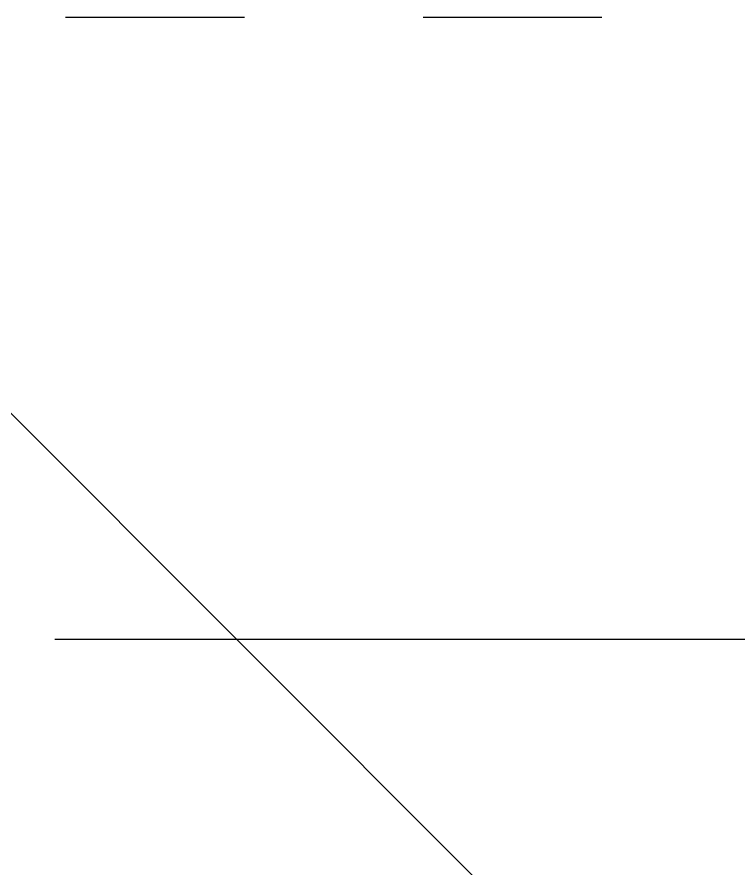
# Model space of a CAD drawing. Header units: inches. Extents: x 386 to 486, y 202 to 284.
# Drawn here: x 451.7557 to 452.1595, y 245.9073 to 246.3835 of the extents above; entities that cross this region are included whole.
import ezdxf

# ---------------------------------------------------------------- set-up
doc = ezdxf.new("R2010")
doc.units = ezdxf.units.IN
doc.header["$LTSCALE"] = 0.5
doc.header["$MEASUREMENT"] = 0
doc.linetypes.add('HIDDEN2', pattern=[0.1875, 0.125, -0.0625])
doc.layers.add('HATCH', color=12, linetype='Continuous')
doc.layers.add('Hidden2', color=12, linetype='HIDDEN2')

msp = doc.modelspace()

# ---------------------------------------------------------------- hatches: boundary and pattern name
at = {"layer": 'HATCH'}
h = msp.add_hatch(dxfattribs=at)
h.set_pattern_fill('INSUL', color=256, scale=7, style=0)
h.set_pattern_definition([(0, (465.7751, 237.284), (0, 2.625), []), (0, (465.7751, 238.159), (0, 2.625), [0.875, -0.875]), (0, (465.7751, 239.034), (0, 2.625), [0.875, -0.875])])
h.paths.add_polyline_path([(466.8328, 244.6335), (464.2078, 244.6335), (464.2078, 230.3835), (464.8953, 230.3835), (464.8953, 230.8835), (466.3953, 230.8835), (466.3953, 230.3835), (466.8328, 230.3835)])
h.paths.add_polyline_path([(466.8328, 248.3835), (466.3953, 248.3835), (466.3953, 247.8835), (464.8953, 247.8835), (464.8953, 248.3835), (464.2078, 248.3835), (464.2078, 246.3835), (466.8328, 246.3835)])
h.paths.add_polyline_path([(449.5828, 230.3835), (450.0203, 230.3835), (450.0203, 230.8835), (451.5203, 230.8835), (451.5203, 230.3835), (452.2078, 230.3835), (452.2078, 248.3835), (451.5203, 248.3835), (451.5203, 248.8835), (450.0203, 248.8835), (450.0203, 248.3835), (449.5828, 248.3835)])
h = msp.add_hatch(dxfattribs=at)
h.set_pattern_fill('ANSI31', color=256, scale=7, style=0)
h.set_pattern_definition([(135, (529.3151, 51.0415), (0.6187184, 0.6187184), [])])
h.paths.add_polyline_path([(449.5828, 245.8835), (452.2078, 245.8835), (452.2078, 244.6335), (449.5828, 244.6335)])
h.paths.add_polyline_path([(449.5828, 246.3835), (452.0828, 246.3835), (452.2078, 246.3835), (452.2078, 245.8835), (449.5828, 245.8835)])

# ---------------------------------------------------------------- linework, layer by layer
at = {"layer": 'Hidden2'}
msp.add_lwpolyline([(449.5828, 246.3835), (454.43313, 246.3835)], dxfattribs=at)

doc.saveas('drawing.dxf')
